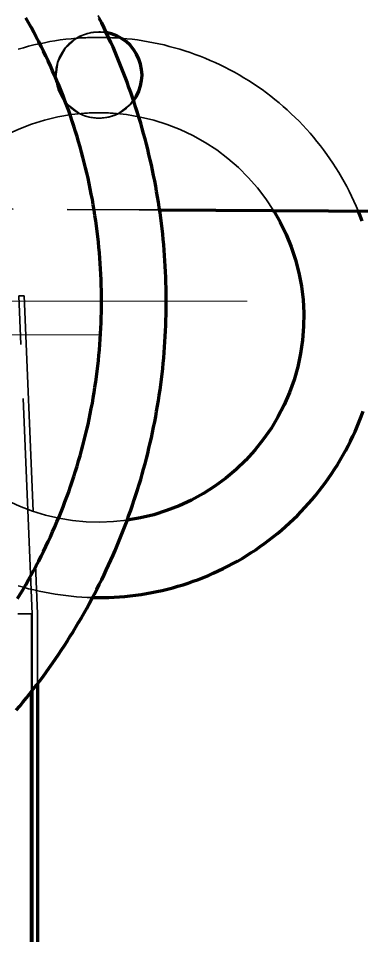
# Model space of a CAD drawing. Header units: millimetres. Extents: x 0 to 2208, y 0 to 420.
# Drawn here: x 815.67 to 822.04, y 337.39 to 354.42 of the extents above; entities that cross this region are included whole.
import ezdxf

# ---------------------------------------------------------------- set-up
doc = ezdxf.new("R2010")
doc.units = ezdxf.units.MM
doc.linetypes.add('IRAM-E-TRAZOS', pattern=[5, 4, -1])
doc.linetypes.add('IRAM-F-TRAZO-PUNTO', pattern=[20, 15, -2, 1, -2])
for name, color, linetype, lineweight in [('01-VISIBLE', 7, 'CONTINUOUS', 70), ('02-OCULTA', 4, 'IRAM-E-TRAZOS', 35), ('03-EJE', 1, 'IRAM-F-TRAZO-PUNTO', 18), ('08-FINA', 5, 'CONTINUOUS', 18)]:
    doc.layers.add(name, color=color, linetype=linetype, lineweight=lineweight)

msp = doc.modelspace()

# ---------------------------------------------------------------- linework, layer by layer
at = {"layer": '01-VISIBLE'}
for points in [[(815.635, 341.573), (815.7, 341.65), (815.763, 341.727), (815.826, 341.805), (815.889, 341.883), (815.95, 341.962), (816.011, 342.041), (816.072, 342.121), (816.131, 342.201), (816.19, 342.282), (816.248, 342.363), (816.306, 342.445), (816.363, 342.527), (816.419, 342.61), (816.474, 342.694), (816.529, 342.777), (816.583, 342.861), (816.637, 342.946), (816.689, 343.031), (816.741, 343.117), (816.792, 343.203), (816.842, 343.289), (816.892, 343.376), (816.941, 343.463), (816.989, 343.551), (817.037, 343.639), (817.083, 343.728), (817.129, 343.816), (817.174, 343.906), (817.219, 343.995), (817.262, 344.085), (817.305, 344.176), (817.347, 344.267), (817.389, 344.358), (817.429, 344.449), (817.469, 344.541), (817.508, 344.633), (817.546, 344.725), (817.583, 344.818), (817.62, 344.911), (817.656, 345.005), (817.691, 345.098), (817.725, 345.192), (817.758, 345.287), (817.791, 345.381), (817.823, 345.476), (817.854, 345.571), (817.884, 345.667), (817.913, 345.762), (817.942, 345.858), (817.97, 345.954), (817.997, 346.051), (818.023, 346.147), (818.048, 346.244), (818.072, 346.341), (818.096, 346.438), (818.119, 346.536), (818.141, 346.633), (818.162, 346.731), (818.182, 346.829), (818.202, 346.927), (818.22, 347.025), (818.238, 347.124), (818.255, 347.222), (818.271, 347.321), (818.286, 347.42), (818.301, 347.519), (818.315, 347.618), (818.327, 347.717), (818.339, 347.817), (818.35, 347.916), (818.36, 348.016), (818.37, 348.115), (818.378, 348.215), (818.386, 348.315), (818.393, 348.414), (818.399, 348.514), (818.404, 348.614), (818.408, 348.714), (818.411, 348.814), (818.414, 348.914), (818.416, 349.014), (818.417, 349.114), (818.417, 349.214), (818.416, 349.314), (818.414, 349.414), (818.411, 349.514), (818.408, 349.614), (818.404, 349.714), (818.399, 349.814), (818.393, 349.914), (818.386, 350.014), (818.378, 350.113), (818.37, 350.213), (818.36, 350.313), (818.35, 350.412), (818.339, 350.512), (818.327, 350.611), (818.315, 350.71), (818.301, 350.809), (818.286, 350.908), (818.271, 351.007), (818.255, 351.106), (818.238, 351.205), (818.22, 351.303), (818.202, 351.401), (818.182, 351.499), (818.162, 351.597), (818.141, 351.695), (818.119, 351.793), (818.096, 351.89), (818.072, 351.987), (818.048, 352.084), (818.023, 352.181), (817.997, 352.278), (817.97, 352.374), (817.942, 352.47), (817.913, 352.566), (817.884, 352.662), (817.854, 352.757), (817.823, 352.852), (817.791, 352.947), (817.758, 353.042), (817.725, 353.136), (817.691, 353.23), (817.656, 353.324), (817.62, 353.417), (817.583, 353.51), (817.546, 353.603), (817.508, 353.695), (817.469, 353.787), (817.429, 353.879), (817.389, 353.971), (817.347, 354.062), (817.305, 354.153), (817.262, 354.243), (817.219, 354.333), (817.174, 354.423)], [(817.217, 349.164), (817.216, 349.264), (817.215, 349.364), (817.212, 349.465), (817.209, 349.565), (817.205, 349.665), (817.2, 349.765), (817.193, 349.865), (817.186, 349.964), (817.178, 350.064), (817.169, 350.164), (817.159, 350.264), (817.148, 350.363), (817.136, 350.463), (817.124, 350.562), (817.11, 350.661), (817.095, 350.76), (817.08, 350.859), (817.063, 350.958), (817.046, 351.056), (817.027, 351.155), (817.008, 351.253), (816.988, 351.351), (816.966, 351.449), (816.944, 351.547), (816.921, 351.644), (816.897, 351.741), (816.872, 351.838), (816.846, 351.935), (816.82, 352.031), (816.792, 352.128), (816.763, 352.224), (816.734, 352.319), (816.703, 352.415), (816.672, 352.51), (816.64, 352.605), (816.607, 352.699), (816.573, 352.793), (816.538, 352.887), (816.502, 352.981), (816.465, 353.074), (816.428, 353.167), (816.389, 353.259), (816.35, 353.351), (816.31, 353.443), (816.269, 353.534), (816.227, 353.625), (816.184, 353.716), (816.141, 353.806), (816.096, 353.896), (816.051, 353.985), (816.005, 354.074), (815.958, 354.162), (815.91, 354.25), (815.861, 354.338), (815.812, 354.425)], [(817.811, 352.889), (817.865, 352.975), (817.909, 353.066), (817.941, 353.163), (817.96, 353.262), (817.967, 353.364), (817.96, 353.465), (817.941, 353.565), (817.909, 353.661), (817.866, 353.753), (817.811, 353.838), (817.746, 353.916), (817.671, 353.985), (817.588, 354.044), (817.499, 354.092), (817.404, 354.128), (817.305, 354.152)], [(820.407, 350.849), (820.531, 350.631), (820.64, 350.405), (820.734, 350.173), (820.813, 349.934), (820.876, 349.691), (820.922, 349.444), (820.952, 349.195), (820.966, 348.945), (820.963, 348.694), (820.943, 348.443), (820.907, 348.195), (820.855, 347.95), (820.787, 347.708), (820.702, 347.472), (820.603, 347.241), (820.488, 347.018), (820.359, 346.803), (820.216, 346.597), (820.06, 346.4), (819.891, 346.215), (819.71, 346.041), (819.518, 345.879), (819.316, 345.73), (819.104, 345.595), (818.884, 345.474), (818.656, 345.368), (818.422, 345.278), (818.183, 345.203), (817.939, 345.143), (817.692, 345.101)], [(818.293, 350.861), (826.647, 350.814)], [(822.049, 350.654), (822.014, 350.748), (821.976, 350.841)], [(815.658, 343.645), (815.71, 343.731), (815.761, 343.817), (815.812, 343.904), (815.861, 343.991), (815.91, 344.078), (815.958, 344.166), (816.005, 344.255), (816.051, 344.343), (816.096, 344.433), (816.141, 344.522), (816.184, 344.612), (816.227, 344.703), (816.269, 344.794), (816.31, 344.885), (816.35, 344.977), (816.389, 345.069), (816.428, 345.162), (816.465, 345.254), (816.502, 345.348), (816.538, 345.441), (816.573, 345.535), (816.607, 345.629), (816.64, 345.724), (816.672, 345.818), (816.703, 345.914), (816.734, 346.009), (816.763, 346.105), (816.792, 346.201), (816.82, 346.297), (816.846, 346.393), (816.872, 346.49), (816.897, 346.587), (816.921, 346.684), (816.944, 346.782), (816.966, 346.879), (816.988, 346.977), (817.008, 347.075), (817.027, 347.174), (817.046, 347.272), (817.063, 347.371), (817.08, 347.469), (817.095, 347.568), (817.11, 347.667), (817.124, 347.766), (817.136, 347.866), (817.148, 347.965), (817.159, 348.065), (817.169, 348.164), (817.178, 348.264), (817.186, 348.364), (817.193, 348.464), (817.2, 348.564), (817.205, 348.664), (817.209, 348.764), (817.212, 348.864), (817.215, 348.964), (817.216, 349.064), (817.217, 349.164)], [(817.051, 343.665), (817.151, 343.664), (817.251, 343.665), (817.351, 343.667), (817.451, 343.672), (817.551, 343.678), (817.651, 343.687), (817.75, 343.697), (817.85, 343.709), (817.949, 343.723), (818.047, 343.739), (818.146, 343.757), (818.244, 343.777), (818.342, 343.799), (818.439, 343.822), (818.536, 343.848), (818.632, 343.875), (818.728, 343.904), (818.823, 343.935), (818.918, 343.968), (819.012, 344.003), (819.105, 344.039), (819.198, 344.077), (819.289, 344.117), (819.38, 344.159), (819.47, 344.202), (819.56, 344.248), (819.648, 344.295), (819.736, 344.343), (819.822, 344.393), (819.908, 344.445), (819.992, 344.499), (820.076, 344.554), (820.158, 344.611), (820.24, 344.669), (820.32, 344.729), (820.399, 344.791), (820.477, 344.854), (820.553, 344.918), (820.629, 344.984), (820.703, 345.052), (820.775, 345.12), (820.847, 345.19), (820.917, 345.262), (820.986, 345.335), (821.053, 345.409), (821.119, 345.484), (821.183, 345.561), (821.246, 345.639), (821.307, 345.718), (821.367, 345.799), (821.425, 345.88), (821.482, 345.962), (821.537, 346.046), (821.59, 346.131), (821.642, 346.216), (821.692, 346.303), (821.741, 346.391), (821.787, 346.479), (821.833, 346.569), (821.876, 346.659), (821.917, 346.75), (821.957, 346.842), (821.995, 346.934), (822.032, 347.028), (822.066, 347.122)], [(815.917, 325.864), (815.917, 341.918)], [(815.932, 333.364), (815.932, 341.938)], [(816.032, 342.068), (816.032, 333.364)]]:
    msp.add_lwpolyline(points, dxfattribs=at)
at = {"layer": '02-OCULTA'}
for points in [[(818.417, 349.164), (818.416, 349.264), (818.415, 349.364), (818.413, 349.464), (818.41, 349.564), (818.406, 349.664), (818.401, 349.764), (818.396, 349.864), (818.389, 349.964), (818.382, 350.064), (818.374, 350.163), (818.365, 350.263), (818.355, 350.363), (818.345, 350.462), (818.333, 350.561), (818.321, 350.661), (818.308, 350.76), (818.294, 350.859), (818.279, 350.958), (818.263, 351.057), (818.247, 351.155), (818.229, 351.254), (818.211, 351.352), (818.192, 351.45), (818.172, 351.548), (818.152, 351.646), (818.13, 351.744), (818.108, 351.841), (818.084, 351.939), (818.06, 352.036), (818.035, 352.133), (818.01, 352.229), (817.983, 352.326), (817.956, 352.422), (817.928, 352.518), (817.899, 352.614), (817.869, 352.709), (817.838, 352.805), (817.807, 352.9), (817.775, 352.994), (817.742, 353.089), (817.708, 353.183), (817.673, 353.277), (817.638, 353.37), (817.602, 353.464), (817.565, 353.557), (817.527, 353.649), (817.488, 353.741), (817.449, 353.833), (817.409, 353.925), (817.368, 354.016), (817.326, 354.107), (817.284, 354.198), (817.241, 354.288), (817.197, 354.378), (817.152, 354.467)], [(816.751, 354.047), (816.651, 354.039), (816.552, 354.028), (816.452, 354.015), (816.353, 354), (816.255, 353.984), (816.157, 353.965), (816.059, 353.945), (815.961, 353.922), (815.864, 353.898), (815.767, 353.872), (815.671, 353.845)], [(817.167, 354.164), (817.065, 354.158), (816.965, 354.138), (816.868, 354.106), (816.776, 354.063), (816.691, 354.007), (816.613, 353.942), (816.544, 353.867), (816.485, 353.783), (816.438, 353.693), (816.402, 353.598), (816.378, 353.499), (816.367, 353.398), (816.37, 353.296), (816.385, 353.195), (816.413, 353.097), (816.453, 353.004), (816.504, 352.916), (816.567, 352.835), (816.639, 352.763), (816.719, 352.701), (816.807, 352.649), (816.901, 352.61), (816.999, 352.582), (817.1, 352.567), (817.201, 352.565), (817.303, 352.576), (817.402, 352.6), (817.497, 352.636), (817.587, 352.683), (817.67, 352.742), (817.745, 352.811), (817.811, 352.889)], [(817.967, 353.364), (817.96, 353.464), (817.942, 353.563), (817.91, 353.659), (817.868, 353.75), (817.814, 353.834), (817.75, 353.912), (817.677, 353.981), (817.595, 354.04), (817.507, 354.088), (817.414, 354.125), (817.317, 354.15), (817.217, 354.163), (817.116, 354.163), (817.017, 354.15), (816.919, 354.125), (816.826, 354.088), (816.738, 354.04), (816.657, 353.981), (816.583, 353.912), (816.519, 353.834), (816.466, 353.75), (816.423, 353.659), (816.392, 353.563), (816.373, 353.464), (816.367, 353.364), (816.373, 353.264), (816.392, 353.165), (816.423, 353.07), (816.466, 352.979), (816.519, 352.894), (816.583, 352.817), (816.657, 352.748), (816.738, 352.689), (816.826, 352.64), (816.919, 352.603), (817.017, 352.578), (817.116, 352.566), (817.217, 352.566), (817.317, 352.578), (817.414, 352.603), (817.507, 352.64), (817.595, 352.689), (817.677, 352.748), (817.75, 352.817), (817.814, 352.894), (817.868, 352.979), (817.91, 353.07), (817.942, 353.165), (817.96, 353.264), (817.967, 353.364)], [(817.967, 353.364), (817.96, 353.464), (817.942, 353.563), (817.91, 353.659), (817.868, 353.75), (817.814, 353.834), (817.75, 353.912), (817.677, 353.981), (817.595, 354.04), (817.507, 354.088), (817.414, 354.125), (817.317, 354.15), (817.217, 354.163), (817.116, 354.163), (817.017, 354.15), (816.919, 354.125), (816.826, 354.088), (816.738, 354.04), (816.657, 353.981), (816.583, 353.912), (816.519, 353.834), (816.466, 353.75), (816.423, 353.659), (816.392, 353.563), (816.373, 353.464), (816.367, 353.364), (816.373, 353.264), (816.392, 353.165), (816.423, 353.07), (816.466, 352.979), (816.519, 352.894), (816.583, 352.817), (816.657, 352.748), (816.738, 352.689), (816.826, 352.64), (816.919, 352.603), (817.017, 352.578), (817.116, 352.566), (817.217, 352.566), (817.317, 352.578), (817.414, 352.603), (817.507, 352.64), (817.595, 352.689), (817.677, 352.748), (817.75, 352.817), (817.814, 352.894), (817.868, 352.979), (817.91, 353.07), (817.942, 353.165), (817.96, 353.264), (817.967, 353.364)], [(816.811, 352.647), (816.584, 352.816), (816.429, 353.053), (816.367, 353.33), (816.405, 353.61), (816.539, 353.86), (816.751, 354.047)], [(817.167, 354.164), (817.13, 354.163), (817.094, 354.161), (817.058, 354.157), (817.022, 354.151), (816.986, 354.143), (816.951, 354.134), (816.916, 354.124), (816.881, 354.112), (816.848, 354.098), (816.815, 354.083), (816.782, 354.066), (816.751, 354.047)], [(817.167, 354.064), (817.132, 354.064), (817.097, 354.064), (817.063, 354.063), (817.028, 354.062), (816.993, 354.061), (816.959, 354.06), (816.924, 354.058), (816.889, 354.057), (816.855, 354.055), (816.82, 354.053), (816.785, 354.05), (816.751, 354.047)], [(817.305, 354.152), (817.294, 354.154), (817.282, 354.156), (817.271, 354.157), (817.259, 354.159), (817.248, 354.16), (817.236, 354.161), (817.225, 354.162), (817.213, 354.163), (817.202, 354.163), (817.19, 354.164), (817.178, 354.164), (817.167, 354.164)], [(817.583, 354.047), (817.551, 354.066), (817.519, 354.083), (817.486, 354.098), (817.452, 354.112), (817.418, 354.124), (817.383, 354.134), (817.347, 354.143), (817.312, 354.151), (817.276, 354.157), (817.239, 354.161), (817.203, 354.163), (817.167, 354.164)], [(817.583, 354.047), (817.548, 354.05), (817.513, 354.053), (817.479, 354.055), (817.444, 354.057), (817.41, 354.058), (817.375, 354.06), (817.34, 354.061), (817.305, 354.062), (817.271, 354.063), (817.236, 354.064), (817.201, 354.064), (817.167, 354.064)], [(817.522, 352.647), (817.75, 352.816), (817.904, 353.053), (817.966, 353.33), (817.928, 353.61), (817.795, 353.86), (817.583, 354.047)], [(821.976, 350.841), (821.937, 350.933), (821.897, 351.025), (821.854, 351.116), (821.81, 351.206), (821.763, 351.295), (821.716, 351.383), (821.666, 351.471), (821.615, 351.557), (821.562, 351.643), (821.508, 351.727), (821.452, 351.81), (821.394, 351.892), (821.335, 351.973), (821.274, 352.053), (821.211, 352.132), (821.148, 352.21), (821.082, 352.286), (821.015, 352.361), (820.947, 352.435), (820.878, 352.507), (820.807, 352.578), (820.734, 352.647), (820.66, 352.716), (820.585, 352.782), (820.509, 352.848), (820.431, 352.911), (820.353, 352.974), (820.273, 353.035), (820.192, 353.094), (820.109, 353.151), (820.026, 353.207), (819.942, 353.262), (819.856, 353.315), (819.77, 353.366), (819.682, 353.415), (819.594, 353.463), (819.505, 353.509), (819.415, 353.553), (819.324, 353.596), (819.232, 353.636), (819.139, 353.675), (819.046, 353.713), (818.952, 353.748), (818.857, 353.782), (818.762, 353.813), (818.666, 353.843), (818.57, 353.871), (818.473, 353.897), (818.375, 353.922), (818.277, 353.944), (818.179, 353.965), (818.08, 353.983), (817.981, 354), (817.882, 354.015), (817.783, 354.028), (817.683, 354.038), (817.583, 354.047)], [(815.45, 352.255), (815.681, 352.362), (815.918, 352.453), (816.161, 352.529), (816.409, 352.588), (816.659, 352.63), (816.912, 352.656), (817.167, 352.664)], [(817.167, 352.664), (817.137, 352.664), (817.107, 352.664), (817.078, 352.663), (817.048, 352.662), (817.018, 352.661), (816.989, 352.66), (816.959, 352.658), (816.929, 352.657), (816.9, 352.655), (816.87, 352.653), (816.841, 352.65), (816.811, 352.647)], [(816.811, 352.647), (816.867, 352.622), (816.925, 352.602), (816.984, 352.585), (817.044, 352.574), (817.105, 352.567), (817.167, 352.564), (817.228, 352.567), (817.289, 352.574), (817.349, 352.585), (817.408, 352.602), (817.466, 352.622), (817.522, 352.647)], [(817.522, 352.647), (817.493, 352.65), (817.463, 352.653), (817.433, 352.655), (817.404, 352.657), (817.374, 352.658), (817.345, 352.66), (817.315, 352.661), (817.285, 352.662), (817.256, 352.663), (817.226, 352.664), (817.196, 352.664), (817.167, 352.664)], [(817.167, 352.664), (817.425, 352.655), (817.682, 352.629), (817.937, 352.585), (818.189, 352.524), (818.435, 352.446), (818.676, 352.352), (818.91, 352.241), (819.135, 352.114), (819.352, 351.973), (819.558, 351.817), (819.754, 351.648), (819.937, 351.465), (820.107, 351.271), (820.264, 351.065), (820.407, 350.849)], [(811.577, 350.899), (818.293, 350.861)], [(811.577, 350.899), (826.647, 350.814)], [(815.682, 349.264), (815.782, 349.268)], [(815.682, 349.264), (815.782, 349.268)], [(815.932, 343.364), (815.682, 349.264)], [(815.932, 343.364), (815.682, 349.264)], [(815.782, 349.268), (816.032, 343.366)], [(815.782, 349.268), (816.032, 343.366)], [(815.668, 341.611), (815.732, 341.688), (815.795, 341.766), (815.858, 341.844), (815.92, 341.922), (815.981, 342.001), (816.042, 342.081), (816.102, 342.161), (816.161, 342.242), (816.219, 342.323), (816.277, 342.404), (816.335, 342.486), (816.391, 342.569), (816.447, 342.652), (816.502, 342.735), (816.556, 342.819), (816.61, 342.904), (816.663, 342.989), (816.715, 343.074), (816.767, 343.16), (816.817, 343.246), (816.867, 343.333), (816.917, 343.42), (816.965, 343.507), (817.013, 343.595), (817.06, 343.683), (817.106, 343.772), (817.152, 343.861), (817.197, 343.95), (817.241, 344.04), (817.284, 344.131), (817.326, 344.221), (817.368, 344.312), (817.409, 344.403), (817.449, 344.495), (817.488, 344.587), (817.527, 344.679), (817.565, 344.772), (817.602, 344.865), (817.638, 344.958), (817.673, 345.052), (817.708, 345.145), (817.742, 345.24), (817.775, 345.334), (817.807, 345.429), (817.838, 345.524), (817.869, 345.619), (817.899, 345.714), (817.928, 345.81), (817.956, 345.906), (817.983, 346.002), (818.01, 346.099), (818.035, 346.196), (818.06, 346.292), (818.084, 346.39), (818.108, 346.487), (818.13, 346.584), (818.152, 346.682), (818.172, 346.78), (818.192, 346.878), (818.211, 346.976), (818.229, 347.075), (818.247, 347.173), (818.263, 347.272), (818.279, 347.371), (818.294, 347.469), (818.308, 347.569), (818.321, 347.668), (818.333, 347.767), (818.345, 347.866), (818.355, 347.966), (818.365, 348.065), (818.374, 348.165), (818.382, 348.265), (818.389, 348.364), (818.396, 348.464), (818.401, 348.564), (818.406, 348.664), (818.41, 348.764), (818.413, 348.864), (818.415, 348.964), (818.416, 349.064), (818.417, 349.164)], [(817.692, 345.101), (817.439, 345.074), (817.185, 345.064), (816.93, 345.072), (816.677, 345.096), (816.426, 345.137), (816.179, 345.195), (815.935, 345.269), (815.698, 345.36), (815.466, 345.466)], [(815.672, 343.884), (815.768, 343.856), (815.864, 343.83), (815.961, 343.806), (816.059, 343.784), (816.157, 343.763), (816.255, 343.745), (816.354, 343.728), (816.453, 343.713), (816.552, 343.701), (816.651, 343.69), (816.751, 343.681), (816.851, 343.674), (816.951, 343.669), (817.051, 343.665)], [(815.917, 343.364), (815.667, 343.364)], [(815.667, 343.364), (815.917, 343.364)], [(815.917, 341.918), (815.917, 343.364)], [(815.932, 341.938), (815.932, 343.364)], [(815.932, 333.364), (815.932, 343.364)], [(816.032, 343.366), (816.032, 342.068)], [(816.032, 343.366), (816.032, 333.364)]]:
    msp.add_lwpolyline(points, dxfattribs=at)
at = {"layer": '03-EJE'}
for points in [[(793.417, 349.164), (819.917, 349.164)], [(786.717, 348.539), (817.167, 348.539)]]:
    msp.add_lwpolyline(points, dxfattribs=at)
at = {"layer": '08-FINA'}
msp.add_circle((816.667, 354.167), 36.833, dxfattribs=at)

doc.saveas('drawing.dxf')
